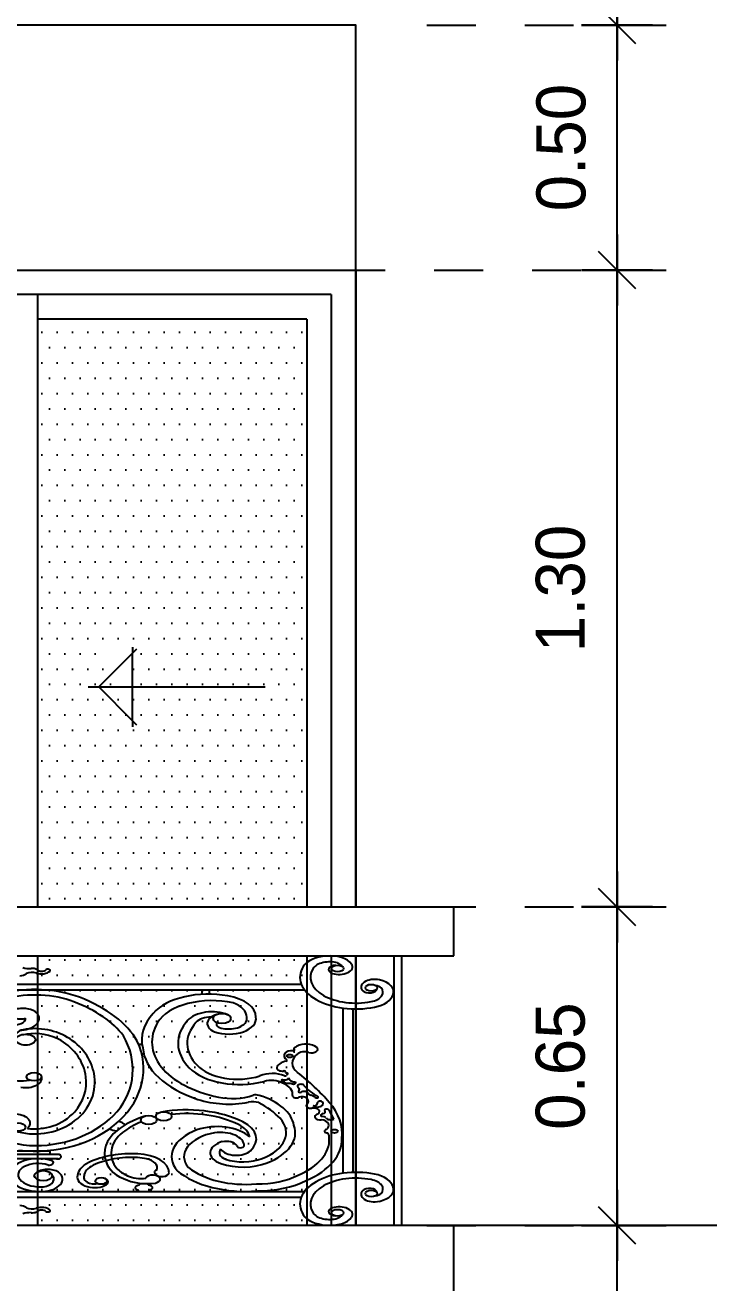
# Model space of a CAD drawing. Extents: x 185 to 567, y -69 to 170.
# Drawn here: x 491.885 to 493.281, y -36.203 to -33.636 of the extents above; entities that cross this region are included whole.
import ezdxf

# ---------------------------------------------------------------- set-up
doc = ezdxf.new("R2010")
doc.units = 0
doc.header["$LTSCALE"] = 0.25
doc.header["$MEASUREMENT"] = 0
doc.header["$PDMODE"] = 35
doc.header["$PDSIZE"] = -1
doc.linetypes.add('DOT2', pattern=[0.125, 0, -0.125])
doc.layers.get('0').update_dxf_attribs({"linetype": 'CONTINUOUS'})
doc.layers.get('Defpoints').update_dxf_attribs({"linetype": 'CONTINUOUS'})
for name, color, linetype in [('A-ELV 6', 71, 'CONTINUOUS'), ('A-FerFroge', 156, 'CONTINUOUS'), ('A-groves', 8, 'CONTINUOUS'), ('A-IDM', 221, 'CONTINUOUS'), ('A-WIN', 3, 'CONTINUOUS'), ('A-WIN HAT', 125, 'CONTINUOUS')]:
    doc.layers.add(name, color=color, linetype=linetype)
doc.styles.add('XARAB', font='xarab.shx')
doc.dimstyles.new('DIM50', dxfattribs={"dimtxt": 0.1, "dimasz": 0.06, "dimexe": 0.1, "dimexo": 0, "dimgap": 0.05, "dimtad": 1, "dimzin": 3, "dimdsep": 46, "dimtxsty": 'XARAB', "dimblk": 'DTICK', "dimcen": 0.09, "dimclrd": 256, "dimclre": 5, "dimclrt": 3, "dimadec": 0, "dimazin": 3, "dimtfac": 1, "dimtix": 1, "dimtmove": 2, "dimatfit": 0, "dimldrblk": 'DTICK', "dimfxl": 0.15, "dimtolj": 1, "dimtzin": 3, "dimlwd": -3, "dimlwe": -3, "dimarcsym": 0})

# ---------------------------------------------------------------- blocks, each defined once
blk = doc.blocks.new('A$C50FD488D')
for p, q in [((0.209, -0.6483), (0.209, -0.1009)), ((0.2186, -0.0998), (0.2186, -0.6493)), ((0.7, -0.1578), (0.3264, -0.1578)), ((0.7, -0.1694), (0.3225, -0.1694)), ((0.4338, -0.1694), (0.4338, -0.178)), ((0.4426, -0.1694), (0.4426, -0.1784)), ((0.2661, -0.2081), (0.2661, -0.5419)), ((0.2779, -0.2064), (0.2779, -0.5436)), ((0.5161, -0.2804), (0.5121, -0.2804)), ((0.5125, -0.2997), (0.5102, -0.2997)), ((0.6196, -0.4984), (0.7, -0.4984)), ((0.6196, -0.4984), (0.6196, -0.5051)), ((0.6071, -0.508), (0.6071, -0.5113)), ((0.6101, -0.5051), (0.7, -0.5051)), ((0.6101, -0.5142), (0.7, -0.5142)), ((0.7, -0.5806), (0.3225, -0.5806)), ((0.7, -0.5922), (0.3264, -0.5922))]:
    blk.add_line(p, q)
at = {"extrusion": (0, 0, -1)}
for centre, major_axis, ratio, start_param, end_param in [((0.2921, -0.1258), (-0.0261, 0), 0.986193, 0.359204, 1.773868), ((0.2934, -0.1324), (-0.0326, 0), 0.986193, 1.693369, 2.794993), ((0.2823, -0.1222), (0.0157, 0), 0.986193, 1.044957, 3.500797), ((0.2921, -0.1258), (0.014, 0), 0.986193, 3.500797, 4.101526), ((0.2934, -0.1324), (0.0205, 0), 0.986193, 4.240292, 5.936586), ((0.2858, -0.128), (-0.00887, 0), 0.986193, 1.609909, 4.186549), ((0.2625, -0.1436), (-0.0534, 0), 0.986193, 2.793121, 3.920657), ((0.2625, -0.1436), (-0.0655, 0), 0.986193, 2.793121, 3.920657), ((0.6222, -0.13), (-0.0028, 0), 0.986193, -0.347364, 2.45784), ((0.6295, -0.1254), (-0.0114, 0), 0.986193, 4.153001, 5.767627), ((0.6295, -0.1254), (-0.00588, 0), 0.986193, 3.689898, 5.767627), ((0.6391, -0.1312), (-0.00547, 0), 0.986193, 0.548305, 1.353902), ((0.64, -0.1359), (0.0103, 0), 0.986193, 4.517077, 4.873859), ((0.6413, -0.1028), (0.0235, 0), 0.986193, 1.128208, 1.558447), ((0.241, -0.1635), (0.0157, 0), 0.986193, 4.340517, 6.796357), ((0.6406, -0.1429), (0.00954, 0), 0.986193, 4.147409, 5.443922), ((0.645, -0.138), (-0.00206, 0.00206), 1, 1.523847, 1.779943), ((0.6548, -0.1317), (0.00879, 0), 0.986193, 1.570796, 2.558971), ((0.2448, -0.173), (0.0261, 0), 0.986193, 2.925853, 4.340517), ((0.2448, -0.173), (0.014, 0), 0.986193, 3.739788, 4.340517), ((0.2447, -0.165), (0.00696, 0), 0.986193, 3.141593, 9.424778), ((0.2516, -0.1742), (0.0205, 0), 0.986193, 1.904728, 3.601022), ((0.247, -0.1668), (0.00887, 0), 0.986193, 0.513172, 3.089812), ((0.4353, -0.2481), (-0.0711, 0), 0.986193, 1.239292, 2.685863), ((0.6371, -0.2594), (0.092, 0), 0.986193, 4.113809, 5.142554), ((0.6371, -0.2594), (0.0807, 0), 0.986193, 4.113809, 5.142554), ((0.2516, -0.1742), (0.0326, 0), 0.986193, 1.904728, 3.006352), ((0.2625, -0.1436), (-0.0655, 0), 0.986193, 3.920657, 5.048192), ((0.2625, -0.1436), (-0.0534, 0), 0.986193, 3.920657, 5.048192), ((0.4243, -0.2245), (0.045, 0), 0.986193, 3.136144, 4.437415), ((0.4308, -0.257), (-0.0667, 0), 0.986193, 1.189802, 2.81634), ((0.683, -0.3257), (-0.1734, 0), 0.986193, 0.307207, 0.972216), ((0.4243, -0.2245), (0.0343, 0), 0.986193, 3.117833, 4.149148), ((0.683, -0.3257), (0.1621, 0), 0.986193, 3.544055, 4.113809), ((0.419, -0.2277), (0.0104, 0), 0.986193, 3.141593, 9.424778), ((0.4306, -0.2453), (0.0316, 0), 0.986193, 4.08399, 5.814843), ((0.4148, -0.2381), (-0.0213, 0), 0.986193, 1.766722, 4.073893), ((0.3935, -0.2713), (0.119, 0), 0.986193, -0.478494, 0.140238), ((0.6513, -0.2258), (-0.0189, 0), 0.986193, 0.23755, 1.917148), ((0.6541, -0.2182), (-0.0107, 0), 0.986193, 1.917148, 5.316293), ((0.411, -0.2282), (0.0318, 0), 0.986193, 1.02315, 3.250179), ((0.411, -0.2282), (0.0212, 0), 0.986193, 1.359839, 3.277918), ((0.4306, -0.2453), (0.021, 0), 0.986193, -1.540418, -0.468342), ((0.3646, -0.2783), (-0.1056, 0), 0.986193, 2.67325, 3.643635), ((0.6575, -0.2273), (0.0253, 0), 0.986193, 1.662425, 3.379143), ((0.6618, -0.2272), (0.0138, 0), 0.986193, 1.325993, 3.162944), ((0.4148, -0.2381), (0.0107, 0), 0.986193, -0.207114, 1.517375), ((0.3646, -0.2783), (0.0949, 0), 0.986193, -0.468342, 0.502042), ((0.3738, -0.2759), (-0.1269, 0), 0.986193, 2.81634, 3.559374), ((0.6372, -0.3587), (0, 0.1102), 0.634622, -1.455899, 0.198074), ((0.6441, -0.2665), (-0.0174, 0), 0.986193, 1.67343, 3.999532), ((0.6364, -0.3304), (0, 0.168), 0.749863, 2.987054, 5.054443), ((0.3143, -0.2907), (-0.0071, 0), 0.986193, 4.239124, 6.908824), ((0.3209, -0.2953), (0.0152, 0), 0.986193, 3.767232, 5.474069), ((0.2998, -0.3171), (0.0457, 0), 0.986193, -0.809116, -0.712984), ((0.3358, -0.2921), (0.00146, 0), 0.986193, 1.387681, 3.665061), ((0.3315, -0.2897), (-0.00351, 0), 0.986193, 2.51217, 3.665061), ((0.3376, -0.3017), (-0.00841, 0), 0.986193, 1.387681, 2.785357), ((0.3821, -0.2825), (0.1293, 0), 0.986193, 0.040903, 1.04538), ((0.3224, -0.3063), (-0.0107, 0), 0.986193, 1.097531, 2.553849), ((0.3036, -0.3187), (0.0334, 0), 0.986193, -0.587743, 0.619356), ((0.332, -0.3037), (-0.0144, 0), 0.986193, 2.785357, 3.792328), ((0.3445, -0.3136), (0.00147, 0), 0.986193, 1.906583, 3.426498), ((0.3456, -0.3139), (-0.00182, 0.00182), 1, 5.778964, 6.141834), ((0.3386, -0.3303), (0.0165, 0), 0.986193, -1.23501, -0.133651), ((0.3431, -0.3375), (0.00181, 0), 0.986193, -0.253663, 1.416259), ((0.3466, -0.3366), (-0.00175, 0), 0.986193, -0.253663, 2.002078), ((0.3487, -0.3289), (-0.00629, 0), 0.986193, 3.007942, 4.929364), ((0.3985, -0.2966), (0.0669, 0), 0.986193, 0.502042, 2.015089), ((0.4005, -0.2989), (0.0534, 0), 0.986193, 0.481174, 2.075535), ((0.3828, -0.2799), (-0.117, 0), 0.986193, 3.559374, 4.361123), ((0.6534, -0.327), (0.0285, 0), 0.986193, 0.005829, 1.918893), ((0.6936, -0.5929), (-0.4456, 0), 0.986193, 0.456975, 0.619356), ((0.3327, -0.3493), (-0.0083, 0), 0.986193, 3.078791, 4.711877), ((0.3461, -0.3481), (0.00514, 0), 0.986193, 1.224743, 3.000432), ((0.3437, -0.3407), (0.00156, 0), 0.986193, 2.393715, 4.557851), ((0.3389, -0.3451), (-0.00499, 0), 0.986193, 2.393715, 2.865382), ((0.3451, -0.3434), (-0.00147, 0), 0.986193, 4.095125, 6.006974), ((0.36, -0.3641), (0.0243, 0), 0.986193, 4.095125, 5.362212), ((0.6372, -0.3581), (0, 0.1052), 0.664345, 2.792693, 4.826957), ((0.6481, -0.3501), (-0.0189, 0), 0.986193, 4.424307, 6.467477), ((0.6382, -0.3467), (0.00867, 0), 0.986193, 3.141593, 9.424778), ((0.2462, -0.3282), (0.0854, 0), 0.986193, 0.444529, 0.783696), ((0.3269, -0.3661), (-0.00411, 0), 0.986193, 0.444529, 3.917405), ((0.3359, -0.3583), (0.00328, 0), 0.986193, 1.056125, 3.391753), ((0.3629, -0.3816), (-0.0264, 0), 0.986193, -0.122631, 0.984654), ((0.341, -0.3672), (-0.00708, 0), 0.986193, 1.056125, 1.960136), ((0.3617, -0.373), (-0.0219, 0), 0.986193, 0.60362, 0.944428), ((0.3483, -0.3542), (-0.00144, 0), 0.986193, 1.218517, 4.325141), ((0.3617, -0.373), (0.0189, 0), 0.986193, 3.923198, 5.156681), ((0.3066, -0.3735), (0.0138, 0), 0.986193, 0.400155, 0.940269), ((0.3231, -0.3804), (-0.00404, 0), 0.986193, 0.400155, 2.512824), ((0.3279, -0.3769), (0.00194, 0), 0.986193, -0.597423, 2.512824), ((0.3343, -0.3726), (-0.00575, 0), 0.986193, -0.597423, 0.701205), ((0.3085, -0.3882), (-0.00191, 0), 0.986193, 3.7565, 6.59316), ((0.3271, -0.4011), (0.0209, 0), 0.986193, 3.756501, 4.081862), ((0.3302, -0.3967), (-0.0121, 0), 0.986193, -0.557759, 0.436551), ((0.3256, -0.3946), (0.00706, 0), 0.986193, 3.578144, 5.326019), ((0.3323, -0.3853), (0.00445, 0), 0.986193, -0.122631, 2.184426), ((0.4137, -0.4531), (-0.0791, 0), 0.986193, 0.094175, 1.069333), ((0.3793, -0.3901), (0.00656, 0), 0.986193, 4.127294, 5.247131), ((0.4068, -0.3443), (0.0474, 0), 0.986193, 1.219531, 2.105538), ((0.4107, -0.3311), (-0.0723, 0), 0.986193, 4.186973, 5.030999), ((0.4242, -0.4623), (0.1454, 0), 0.986193, 3.070847, 3.598568), ((0.3086, -0.4016), (-0.00766, 0), 0.986193, -0.544841, 0.757911), ((0.3074, -0.4023), (-0.00629, 0), 0.986193, 3.685922, 5.738345), ((0.3031, -0.4013), (-0.00496, 0), 0.986193, 1.545099, 3.312198), ((0.3122, -0.4176), (0.00705, 0), 0.986193, 2.192956, 4.9735), ((0.3112, -0.4027), (0.00326, 0), 0.986193, 1.079241, 3.312198), ((0.3154, -0.4058), (-0.00536, 0), 0.986193, 2.583833, 4.9735), ((0.4591, -0.4875), (0.1219, 0), 0.986193, 3.626248, 3.961743), ((0.3829, -0.4142), (-0.0164, 0), 0.986193, 1.131987, 1.889406), ((0.46, -0.5116), (-0.0986, 0), 0.986193, 0.847252, 1.876614), ((0.4249, -0.4637), (-0.1398, 0), 0.986193, 0.223137, 0.363351), ((0.2968, -0.4152), (-0.00258, 0), 0.986193, 0.190764, 3.677531), ((0.3022, -0.4183), (-0.00375, 0), 0.986193, -1.206139, 0.535939), ((0.2993, -0.4259), (-0.00441, 0), 0.986193, 1.935454, 3.61259), ((0.3044, -0.4283), (-0.00631, 0), 0.986193, 2.192956, 4.91313), ((0.46, -0.5116), (-0.091, 0), 0.986193, 0.847252, 1.775558), ((0.4869, -0.4275), (0.00925, 0), 0.986193, 3.141593, 9.424778), ((0.6613, -0.4415), (-0.0187, 0), 0.986193, -0.611101, 1.440214), ((0.2922, -0.4288), (-0.00571, 0), 0.986193, 3.508652, 5.408534), ((0.3069, -0.4463), (0.0127, 0), 0.986193, 2.444401, 4.409658), ((0.3022, -0.4326), (-0.00495, 0), 0.986193, 0.367059, 1.782679), ((0.4093, -0.4607), (0.0653, 0), 0.986193, 2.176291, 3.613177), ((0.4259, -0.4735), (-0.0471, 0), 0.986193, -0.551208, 0.847252), ((0.5044, -0.435), (0.00925, 0), 0.986193, 3.141593, 9.424778), ((0.46, -0.5116), (0.0986, 0), 0.986193, -1.051426, -0.604473), ((0.46, -0.5116), (0.091, 0), 0.986193, -0.95037, -0.604473), ((0.5419, -0.4474), (-0.00969, 0), 0.986193, 0.203134, 1.344916), ((0.2876, -0.4578), (0.0038, 0), 0.986193, 3.141593, 9.424778), ((0.2959, -0.4577), (0.00362, 0), 0.986193, -1.200664, 1.691177), ((0.4093, -0.4607), (0.0759, 0), 0.986193, 2.176291, 3.342001), ((0.4259, -0.4735), (0.0395, 0), 0.986193, 3.247905, 3.988844), ((0.4246, -0.4926), (-0.0447, 0), 0.986193, 0.555033, 2.128552), ((0.5419, -0.4474), (0.00969, 0), 0.986193, 0.579329, 1.596479), ((0.3217, -0.4709), (0.028, 0), 0.986193, 3.087824, 3.501086), ((0.4208, -0.4878), (-0.0279, 0), 0.986193, 0.006108, 1.81447), ((0.4116, -0.5096), (-0.0517, 0), 0.986193, 1.883649, 3.597263), ((0.4116, -0.5096), (0.0662, 0), 0.986193, -0.984044, 0.45567), ((0.4724, -0.5031), (-0.0759, 0), 0.986193, 2.537119, 3.56788), ((0.4724, -0.5031), (0.0836, 0), 0.986193, -0.604473, 0.213243), ((0.3853, -0.4756), (0.1062, 0), 0.986193, 2.22596, 3.172079), ((0.3854, -0.4756), (0.0917, 0), 0.986193, 2.216856, 3.176603), ((0.4143, -0.4918), (0.0135, 0), 0.986193, 3.494217, 5.041103), ((0.4067, -0.5019), (-0.026, 0), 0.986193, 2.049556, 4.160152), ((0.4021, -0.4879), (-0.0193, 0), 0.986193, 3.502327, 5.731977), ((0.3972, -0.4873), (0.00434, 0), 0.986193, -0.037495, 3.068222), ((0.4067, -0.5019), (0.0153, 0), 0.986193, -0.500246, 1.018559), ((0.5195, -0.5424), (-0.0388, 0), 0.986193, -0.010266, 1.508225), ((0.5198, -0.5432), (-0.0319, 0), 0.986193, 1.15152, 1.500262), ((0.5243, -0.5808), (-0.0781, 0), 0.986193, 1.477321, 2.262749), ((0.5243, -0.5808), (-0.0704, 0), 0.986193, 1.477321, 2.262749), ((0.6101, -0.508), (0.00294, 0), 0.986193, 3.141593, 4.712389), ((0.6101, -0.5113), (-0.00294, 0), 0.986193, 4.712389, 6.283185), ((0.6335, -0.5468), (0.0332, 0), 0.986193, 4.187766, 6.285251), ((0.3943, -0.4821), (0.0496, 0), 0.986193, 1.018559, 2.176291), ((0.3943, -0.4821), (0.0389, 0), 0.986193, 1.018559, 2.176291), ((0.5144, -0.5326), (-0.02, 0), 0.986193, -0.153938, 1.183318), ((0.4992, -0.5119), (-0.0556, 0), 0.986193, 3.300043, 4.143488), ((0.5501, -0.55), (0.0298, 0), 0.986193, -0.875887, -0.023874), ((0.5501, -0.55), (-0.0375, 0), 0.986193, 2.265705, 3.10214), ((0.6209, -0.5218), (-0.00525, 0), 0.986193, 4.527174, 6.98995), ((0.6335, -0.5468), (-0.0233, 0), 0.986193, 1.046173, 3.586786), ((0.2625, -0.6064), (0.0655, 0), 0.986193, 4.376586, 5.504121), ((0.3915, -0.4868), (0.0953, 0), 0.986193, 0.581027, 1.717764), ((0.3915, -0.4865), (-0.081, 0), 0.986193, 3.748469, 4.870759), ((0.4892, -0.5422), (-0.00856, 0), 0.986193, 2.258777, 6.210372), ((0.4992, -0.5119), (-0.0479, 0), 0.986193, 3.629804, 4.033873), ((0.6223, -0.5518), (-0.0163, 0), 0.986193, 0.44789, 2.354725), ((0.2516, -0.5758), (-0.0326, 0), 0.986193, 0.13524, 1.236864), ((0.2516, -0.5758), (0.0205, 0), 0.986193, 2.682163, 4.378457), ((0.2625, -0.6064), (0.0534, 0), 0.986193, 4.376586, 5.504121), ((0.3775, -0.4944), (-0.072, 0), 0.986193, 4.695569, 5.430246), ((0.4995, -0.5557), (-0.00856, 0), 0.986193, -1.220497, 2.8792), ((0.5138, -0.5305), (-0.0241, 0), 0.986193, 4.01445, 4.96415), ((0.5604, -0.5612), (0.00859, 0), 0.986193, 2.449744, 4.261139), ((0.56, -0.5594), (0.00684, 0), 0.986193, 3.141593, 9.424778), ((0.566, -0.5518), (-0.0143, 0), 0.986193, 2.957403, 4.232351), ((0.566, -0.5518), (0.0219, 0), 0.986193, -0.154706, 1.090758), ((0.6303, -0.5559), (0.0253, 0), 0.986193, 1.521268, 3.60072), ((0.6309, -0.5559), (0.0159, 0), 0.986193, 1.544729, 3.589483), ((0.6306, -0.5454), (-0.0265, 0), 0.986193, 3.586786, 4.686322), ((0.2448, -0.577), (-0.0261, 0), 0.986193, -1.198924, 0.21574), ((0.2625, -0.6064), (0.0534, 0), 0.986193, -0.779064, 0.348471), ((0.2625, -0.6064), (-0.0655, 0), 0.986193, 2.362528, 3.490064), ((0.3775, -0.4944), (-0.0865, 0), 0.986193, 4.712389, 5.430246), ((0.5067, -0.5257), (0.0397, 0), 0.986193, 0.971295, 1.828835), ((0.5049, -0.5732), (0.00492, 0), 0.986193, 2.129858, 4.153328), ((0.4978, -0.5619), (0.0086, 0), 0.986193, 0.273969, 1.011735), ((0.5225, -0.5619), (-0.0086, 0), 0.986193, -1.011735, -0.273969), ((0.5153, -0.5732), (-0.00492, 0), 0.986193, 2.129858, 4.153328), ((0.5677, -0.5552), (-0.0181, 0), 0.986193, 4.232351, 5.591336), ((0.5677, -0.5552), (0.0104, 0), 0.986193, 1.090758, 1.92466), ((0.6319, -0.5465), (0.0348, 0), 0.986193, 0.432203, 1.57951), ((0.2448, -0.577), (-0.014, 0), 0.986193, -1.198924, -0.598195), ((0.241, -0.5865), (-0.0157, 0), 0.986193, 2.628421, 5.084261), ((0.2447, -0.585), (0.00696, 0), 0.986193, 3.141593, 9.424778), ((0.247, -0.5832), (-0.00887, 0), 0.986193, 0.05178, 2.628421), ((0.5001, -0.5809), (-0.00425, 0), 0.986193, 2.129858, 3.088852), ((0.5201, -0.5809), (-0.00425, 0), 0.986193, 0.05274, 1.011735), ((0.2823, -0.6278), (-0.0157, 0), 0.986193, -0.359204, 2.096636), ((0.2858, -0.622), (0.00887, 0), 0.986193, -1.044957, 1.531684), ((0.6295, -0.6246), (0.0114, 0), 0.986193, 3.657151, 5.271777), ((0.6406, -0.6071), (0.00954, 0), 0.986193, 0.839263, 2.135776), ((0.645, -0.612), (0.00206, 0.00206), 1, 1.36165, 1.617745), ((0.6548, -0.6183), (-0.00879, 0), 0.986193, 0.582622, 1.570796), ((0.284, -0.6242), (0.00696, 0), 0.986193, 3.141593, 9.424778), ((0.2921, -0.6242), (-0.014, 0), 0.986193, -0.959933, -0.359204), ((0.2934, -0.6176), (-0.0205, 0), 0.986193, 3.488192, 5.184486), ((0.2934, -0.6176), (0.0326, 0), 0.986193, 0.3466, 1.448224), ((0.6222, -0.62), (0.0028, 0), 0.986193, 0.683753, 3.488957), ((0.6295, -0.6246), (0.00588, 0), 0.986193, 3.657151, 5.73488), ((0.6391, -0.6188), (0.00547, 0), 0.986193, 1.78769, 2.593288), ((0.64, -0.6141), (0.0103, 0), 0.986193, 1.409326, 1.766108), ((0.6413, -0.6472), (0.0235, 0), 0.986193, -1.558447, -1.128208), ((0.2921, -0.6242), (0.0261, 0), 0.986193, 1.367724, 2.782388)]:
    blk.add_ellipse(centre, major_axis=major_axis, ratio=ratio, start_param=start_param, end_param=end_param, dxfattribs=at)
for centre, major_axis in [((0.284, -0.1258), (-0.00696, 0)), ((0.648, -0.2711), (-0.0114, 0)), ((0.3399, -0.3042), (-0.00331, 0)), ((0.6569, -0.4495), (-0.00865, 0)), ((0.6274, -0.5486), (-0.0105, 0))]:
    blk.add_ellipse(centre, major_axis=major_axis, ratio=0.986193, dxfattribs=at)
for points, knots in [([(0.6676, -0.4794), (0.6553, -0.4855), (0.6458, -0.4872), (0.6364, -0.4872), (0.6, -0.4872), (0.5629, -0.4614), (0.5192, -0.3733), (0.5177, -0.3122), (0.5338, -0.2631)], [6.027743, 6.027743, 6.027743, 6.027743, 6.283185, 6.283185, 6.283185, 7.269804, 7.269804, 8.291248, 8.291248, 8.291248, 8.291248]), ([(0.5777, -0.3468), (0.5799, -0.3164), (0.5914, -0.2883), (0.619, -0.2602), (0.6334, -0.2561), (0.6471, -0.26)], [4.827286, 4.827286, 4.827286, 4.827286, 5.70956, 5.70956, 6.446715, 6.446715, 6.446715, 6.446715]), ([(0.646, -0.4521), (0.626, -0.4568), (0.6047, -0.4452), (0.5807, -0.3984), (0.5758, -0.3721), (0.5777, -0.3468)], [6.123586, 6.123586, 6.123586, 6.123586, 7.196425, 7.196425, 7.96855, 7.96855, 7.96855, 7.96855])]:
    blk.add_open_spline(points, degree=3, knots=knots)
blk = doc.blocks.new('A$C5D9A0A75')
at = {"color": 8}
for p, q in [((-0.2424, -0.5809), (-0.251, -0.5723)), ((-0.2424, -0.5687), (-0.2424, -0.5809)), ((0.2424, -0.5687), (0.2424, -0.5809)), ((0.2424, -0.5809), (0.251, -0.5723)), ((-0.1517, -0.65), (-0.1733, -0.65)), ((0.1517, -0.65), (0.1733, -0.65)), ((-0.251, -0.7277), (-0.2424, -0.7191)), ((-0.2424, -0.7191), (-0.2424, -0.7313)), ((0.2424, -0.7191), (0.2424, -0.7313)), ((0.251, -0.7277), (0.2424, -0.7191))]:
    blk.add_line(p, q, dxfattribs=at)
for p, q in [((-0.1733, -0.65), (-0.5132, -0.65)), ((0.1733, -0.65), (0.5132, -0.65))]:
    blk.add_line(p, q)
at = {"elevation": 0}
for points in [[(-0.2424, -0.5809), (-0.1733, -0.65), (-0.2424, -0.7191), (-0.2424, -0.5809)], [(0.2424, -0.5809), (0.1733, -0.65), (0.2424, -0.7191), (0.2424, -0.5809)]]:
    blk.add_lwpolyline(points, dxfattribs=at)
blk = doc.blocks.new('A$C1E3E3395')
at = {"layer": 'A-WIN HAT'}
h = blk.add_hatch(dxfattribs=at)
h.set_pattern_fill('DOTS', color=256, scale=0.5, style=0)
h.set_pattern_definition([(7e-15, (0.3, 0.55), (0.015625, 0.03125), [0, -0.03125])])
h.paths.add_polyline_path([(1.5, 2.4), (0.9, 2.4), (0.9, 1.2), (1.5, 1.2)])
h.paths.add_polyline_path([(1.1424, 1.7702), (1.1424, 1.6321), (1.0733, 1.7011)], flags=16)
h.paths.add_polyline_path([(0.85, 2.4), (0.3, 2.4), (0.3, 1.2), (0.85, 1.2)])
h.paths.add_polyline_path([(0.6576, 1.7702), (0.7267, 1.7011), (0.6576, 1.6321)], flags=16)
h.paths.add_polyline_path([(1.5, 1.1), (0.9, 1.1), (0.9, 0.55), (1.5, 0.55)])
h.paths.add_polyline_path([(0.85, 1.1), (0.3, 1.1), (0.3, 0.55), (0.85, 0.55)])
for p, q in [((0, 1.1, 0), (0, 1.2, 0)), ((3.72, 1.2, 0), (0, 1.2, 0)), ((0, 1.1, 0), (0, 1.2, 0)), ((3.72, 1.1, 0), (0, 1.1, 0)), ((0, 0.55, 0), (3.72, 0.55, 0)), ((0, 0, 0), (0, 0.55, 0))]:
    blk.add_line(p, q)
at = {"elevation": 0}
for points in [[(0.2, 1.2), (0.2, 2.9999), (1.6, 2.9999), (1.6, 1.2)], [(0.2, 0.55), (0.2, 1.1)]]:
    blk.add_lwpolyline(points, dxfattribs=at)
at = {"layer": 'A-WIN'}
for p, q in [((0.2, 2.5, 0), (0.2, 1.2, 0)), ((1.6, 2.5, 0), (0.2, 2.5, 0)), ((0.2, 1.2, 0), (0.2, 2.5, 0)), ((0.25, 2.45, 0), (0.25, 1.2, 0)), ((0.25, 2.45, 0), (1.55, 2.45, 0)), ((0.85, 2.45, 0), (0.85, 1.2, 0)), ((0.3, 2.4, 0), (0.3, 1.2, 0)), ((0.3, 2.4, 0), (0.85, 2.4, 0)), ((0.2, 1.1, 0), (0.2, 0.55, 0)), ((0.2, 0.55, 0), (0.2, 1.1, 0)), ((0.2, 0.55, 0), (0.2, 1.1, 0)), ((0.2, 1.1, 0), (0.2, 0.55, 0)), ((0.25, 1.1, 0), (0.25, 0.55, 0)), ((0.25, 1.1, 0), (0.25, 0.55, 0)), ((0.3, 1.1, 0), (0.3, 0.55, 0)), ((0.3, 1.1, 0), (0.3, 0.55, 0)), ((0.85, 1.1, 0), (0.85, 0.55, 0))]:
    blk.add_line(p, q, dxfattribs=at)
at = {"layer": 'A-FerFroge', "xscale": 1.75}
blk.add_blockref('A$C50FD488D', (-0.26, 1.2, 0), dxfattribs=at)
at = {"layer": 'A-WIN'}
blk.add_blockref('A$C5D9A0A75', (0.898, 2.299, 0), dxfattribs=at)
blk = doc.blocks.new('DTICK')
for p, q in [((0, 1.207), (0, -1.207)), ((-1.207, 0), (1.207, 0))]:
    blk.add_line(p, q)
at = {"color": 3}
blk.add_line((-0.629, -0.629), (0.629, 0.629), dxfattribs=at)
blk = doc.blocks.new('*D1624')
at = {"layer": 'A-IDM', "color": 5, "linetype": 'DOT2', "lineweight": -3, "transparency": 16777216}
for p, q in [((492.7047, -36.0856), (493.1934, -36.0856)), ((492.7047, -36.6356), (493.1934, -36.6356))]:
    blk.add_line(p, q, dxfattribs=at)
at = {"layer": 'A-IDM', "lineweight": -3, "transparency": 16777216}
blk.add_line((493.0934, -36.5756), (493.0934, -36.1456), dxfattribs=at)
at = {"layer": 'Defpoints', "color": 0, "transparency": 16777216}
for p in [(492.7047, -36.0856, 0), (493.0934, -36.0856), (492.7047, -36.6356, 0)]:
    blk.add_point(p, dxfattribs=at)
at = {"layer": 'A-IDM', "lineweight": -3, "transparency": 16777216, "xscale": 0.06, "yscale": 0.06, "zscale": 0.06}
for p, rotation in [((493.0934, -36.0856), 90), ((493.0934, -36.6356), 270)]:
    blk.add_blockref('DTICK', p, dxfattribs=dict(at, rotation=rotation))
at = {"layer": 'A-IDM', "color": 3, "transparency": 16777216, "insert": (492.9794, -36.3606), "char_height": 0.1, "attachment_point": 5, "rotation": 90, "style": 'XARAB'}
blk.add_mtext('\\A1;0.55', dxfattribs=at)
blk = doc.blocks.new('*D1625')
at = {"layer": 'A-IDM', "color": 5, "linetype": 'DOT2', "lineweight": -3, "transparency": 16777216}
for p, q in [((492.7047, -35.4356), (493.1934, -35.4356)), ((492.7047, -36.0856), (493.1934, -36.0856))]:
    blk.add_line(p, q, dxfattribs=at)
at = {"layer": 'A-IDM', "lineweight": -3, "transparency": 16777216}
blk.add_line((493.0934, -36.0256), (493.0934, -35.4956), dxfattribs=at)
at = {"layer": 'Defpoints', "color": 0, "transparency": 16777216}
for p in [(492.7047, -35.4356, 0), (493.0934, -35.4356), (492.7047, -36.0856, 0)]:
    blk.add_point(p, dxfattribs=at)
at = {"layer": 'A-IDM', "lineweight": -3, "transparency": 16777216, "xscale": 0.06, "yscale": 0.06, "zscale": 0.06}
for p, rotation in [((493.0934, -35.4356), 90), ((493.0934, -36.0856), 270)]:
    blk.add_blockref('DTICK', p, dxfattribs=dict(at, rotation=rotation))
at = {"layer": 'A-IDM', "color": 3, "transparency": 16777216, "insert": (492.9779, -35.7606), "char_height": 0.1, "attachment_point": 5, "rotation": 90, "style": 'XARAB'}
blk.add_mtext('\\A1;0.65', dxfattribs=at)
blk = doc.blocks.new('*D1626')
at = {"layer": 'A-IDM', "color": 5, "linetype": 'DOT2', "lineweight": -3, "transparency": 16777216}
for p, q in [((492.5197, -34.1356), (493.1934, -34.1356)), ((492.7047, -35.4356), (493.1934, -35.4356))]:
    blk.add_line(p, q, dxfattribs=at)
at = {"layer": 'A-IDM', "lineweight": -3, "transparency": 16777216}
blk.add_line((493.0934, -35.3756), (493.0934, -34.1956), dxfattribs=at)
at = {"layer": 'Defpoints', "color": 0, "transparency": 16777216}
for p in [(492.5197, -34.1356, 0), (493.0934, -34.1356), (492.7047, -35.4356, 0)]:
    blk.add_point(p, dxfattribs=at)
at = {"layer": 'A-IDM', "lineweight": -3, "transparency": 16777216, "xscale": 0.06, "yscale": 0.06, "zscale": 0.06}
for p, rotation in [((493.0934, -34.1356), 90), ((493.0934, -35.4356), 270)]:
    blk.add_blockref('DTICK', p, dxfattribs=dict(at, rotation=rotation))
at = {"layer": 'A-IDM', "color": 3, "transparency": 16777216, "insert": (492.978, -34.7856), "char_height": 0.1, "attachment_point": 5, "rotation": 90, "style": 'XARAB'}
blk.add_mtext('\\A1;1.30', dxfattribs=at)
blk = doc.blocks.new('*D1627')
at = {"layer": 'A-IDM', "color": 5, "linetype": 'DOT2', "lineweight": -3, "transparency": 16777216}
for p, q in [((492.7047, -33.0856), (493.1934, -33.0856)), ((492.7047, -33.6356), (493.1934, -33.6356))]:
    blk.add_line(p, q, dxfattribs=at)
at = {"layer": 'A-IDM', "lineweight": -3, "transparency": 16777216}
blk.add_line((493.0934, -33.5756), (493.0934, -33.1456), dxfattribs=at)
at = {"layer": 'Defpoints', "color": 0, "transparency": 16777216}
for p in [(492.7047, -33.0856, 0), (493.0934, -33.0856), (492.7047, -33.6356, 0)]:
    blk.add_point(p, dxfattribs=at)
at = {"layer": 'A-IDM', "lineweight": -3, "transparency": 16777216, "xscale": 0.06, "yscale": 0.06, "zscale": 0.06}
for p, rotation in [((493.0934, -33.0856), 90), ((493.0934, -33.6356), 270)]:
    blk.add_blockref('DTICK', p, dxfattribs=dict(at, rotation=rotation))
at = {"layer": 'A-IDM', "color": 3, "transparency": 16777216, "insert": (492.9794, -33.3606), "char_height": 0.1, "attachment_point": 5, "rotation": 90, "style": 'XARAB'}
blk.add_mtext('\\A1;0.55', dxfattribs=at)
blk = doc.blocks.new('*D1650')
at = {"layer": 'A-IDM', "color": 5, "linetype": 'DOT2', "lineweight": -3, "transparency": 16777216}
for p, q in [((492.7047, -33.6356), (493.1934, -33.6356)), ((492.5197, -34.1356), (493.1934, -34.1356))]:
    blk.add_line(p, q, dxfattribs=at)
at = {"layer": 'A-IDM', "lineweight": -3, "transparency": 16777216}
blk.add_line((493.0934, -34.0756), (493.0934, -33.6956), dxfattribs=at)
at = {"layer": 'Defpoints', "color": 0, "transparency": 16777216}
for p in [(492.7047, -33.6356, 0), (493.0934, -33.6356), (492.5197, -34.1356, 0)]:
    blk.add_point(p, dxfattribs=at)
at = {"layer": 'A-IDM', "lineweight": -3, "transparency": 16777216, "xscale": 0.06, "yscale": 0.06, "zscale": 0.06}
for p, rotation in [((493.0934, -33.6356), 90), ((493.0934, -34.1356), 270)]:
    blk.add_blockref('DTICK', p, dxfattribs=dict(at, rotation=rotation))
at = {"layer": 'A-IDM', "color": 3, "transparency": 16777216, "insert": (492.9794, -33.8856), "char_height": 0.1, "attachment_point": 5, "rotation": 90, "style": 'XARAB'}
blk.add_mtext('\\A1;0.50', dxfattribs=at)

msp = doc.modelspace()

# ---------------------------------------------------------------- linework, layer by layer
at = {"layer": 'A-groves'}
msp.add_line((508.9198, -36.0857, 0), (481.5198, -36.0857, 0), dxfattribs=at)

# ---------------------------------------------------------------- block references
at = {"layer": 'A-ELV 6', "xscale": -1}
msp.add_blockref('A$C1E3E3395', (492.7598, -36.6356, 0), dxfattribs=at)

# ---------------------------------------------------------------- dimensions: what is measured, and where the dimension line sits
at = {"layer": 'A-IDM'}
for base, p1, p2, picture, middle in [((493.0934, -33.0856, 0), (492.7047, -33.6356, 0), (492.7047, -33.0856, 0), '*D1627', (492.9794, -33.3606, 0)), ((493.0934, -33.6356, 0), (492.5197, -34.1356, 0), (492.7047, -33.6356, 0), '*D1650', (492.9794, -33.8856, 0)), ((493.0934, -34.1356, 0), (492.7047, -35.4356, 0), (492.5197, -34.1356, 0), '*D1626', (492.978, -34.7856, 0)), ((493.0934, -35.4356, 0), (492.7047, -36.0856, 0), (492.7047, -35.4356, 0), '*D1625', (492.9779, -35.7606, 0)), ((493.0934, -36.0856, 0), (492.7047, -36.6356, 0), (492.7047, -36.0856, 0), '*D1624', (492.9794, -36.3606, 0))]:
    dim = msp.add_linear_dim(base=base, p1=p1, p2=p2, angle=90, dimstyle='DIM50', override={"dimfxl": 0.15}, dxfattribs=at)
    dim.commit()
    dim.dimension.update_dxf_attribs({"geometry": picture, "text_midpoint": middle})

doc.saveas('drawing.dxf')
